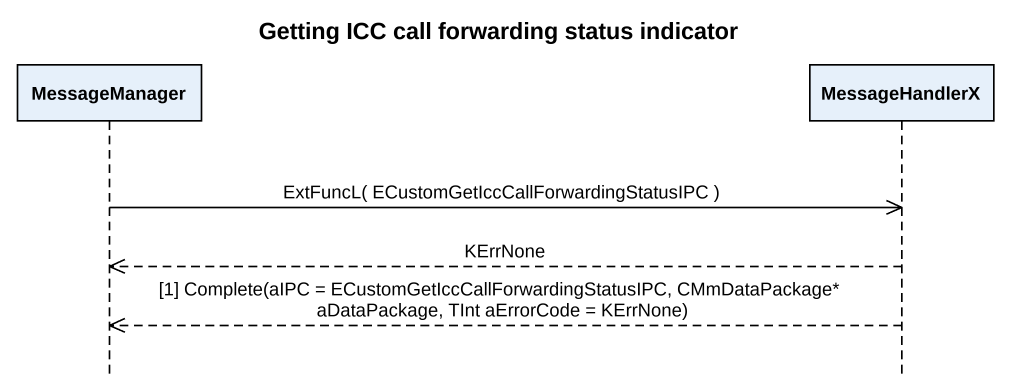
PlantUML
@startuml
title Getting ICC call forwarding status indicator
hide footbox
participant MessageManager
participant MessageHandlerX

MessageManager ->> MessageHandlerX : ExtFuncL( ECustomGetIccCallForwardingStatusIPC )
MessageHandlerX -->> MessageManager : KErrNone
MessageHandlerX -->> MessageManager : [1] Complete(aIPC = ECustomGetIccCallForwardingStatusIPC, CMmDataPackage* aDataPackage, TInt aErrorCode = KErrNone)
@enduml
